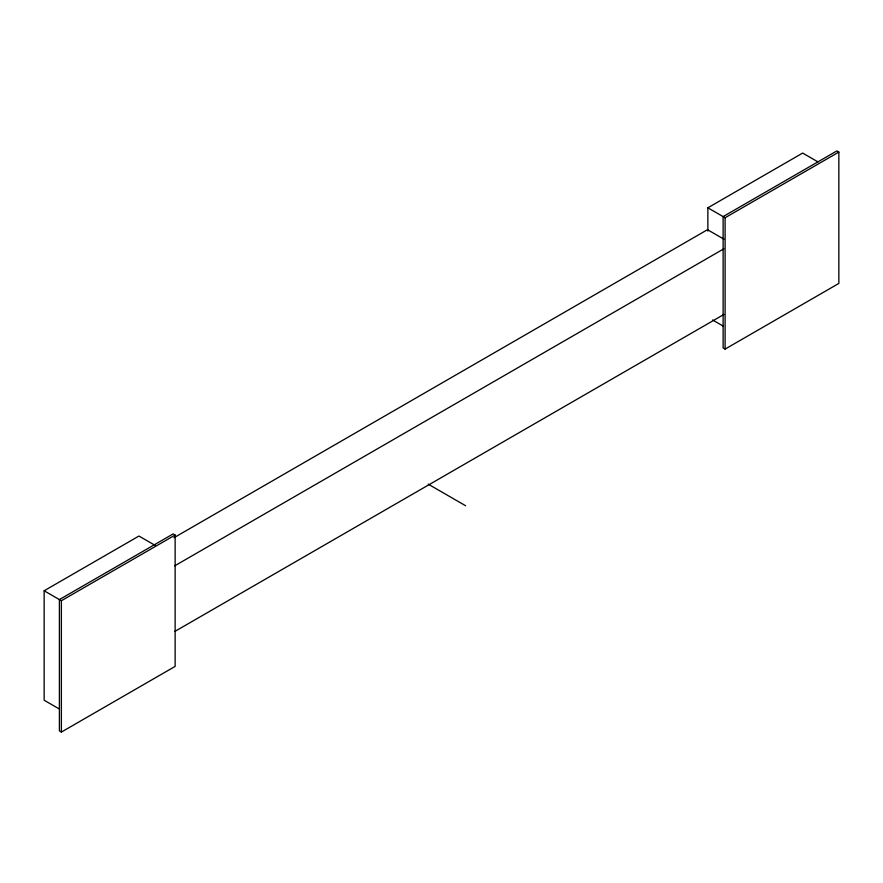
<?xml version="1.0" encoding="UTF-8"?>
<svg xmlns="http://www.w3.org/2000/svg" width="883" height="883" viewBox="0 0 883 883"><rect width="100%" height="100%" fill="white"/><g stroke="black" fill="none" stroke-linecap="round" stroke-linejoin="round"><path stroke-width="1.32" d="M59.459 709.071L44.15 700.23L44.15 590.771L138.94 536.047L155.43 545.562M707.868 231.059L707.868 207.803L802.658 153.068L817.967 161.909M44.15 590.771L61.38 600.727L175.132 535.054L175.132 666.4L61.38 732.073L59.404 730.925L59.404 599.579L173.156 533.906L175.132 535.054M707.868 207.803L725.098 217.748L838.85 152.075L838.85 283.421L725.098 349.094L723.122 347.946L723.122 216.6L836.874 150.927L838.85 152.075M173.94 537.736L707.493 229.69L723.983 239.205M174.79 565.793L723.872 248.796M174.79 631.466L723.872 314.469M712.581 319.977L723.177 326.092M428.178 484.127L465.584 505.727M725.098 217.748L725.098 349.094M61.38 600.727L61.38 732.073"/></g></svg>
